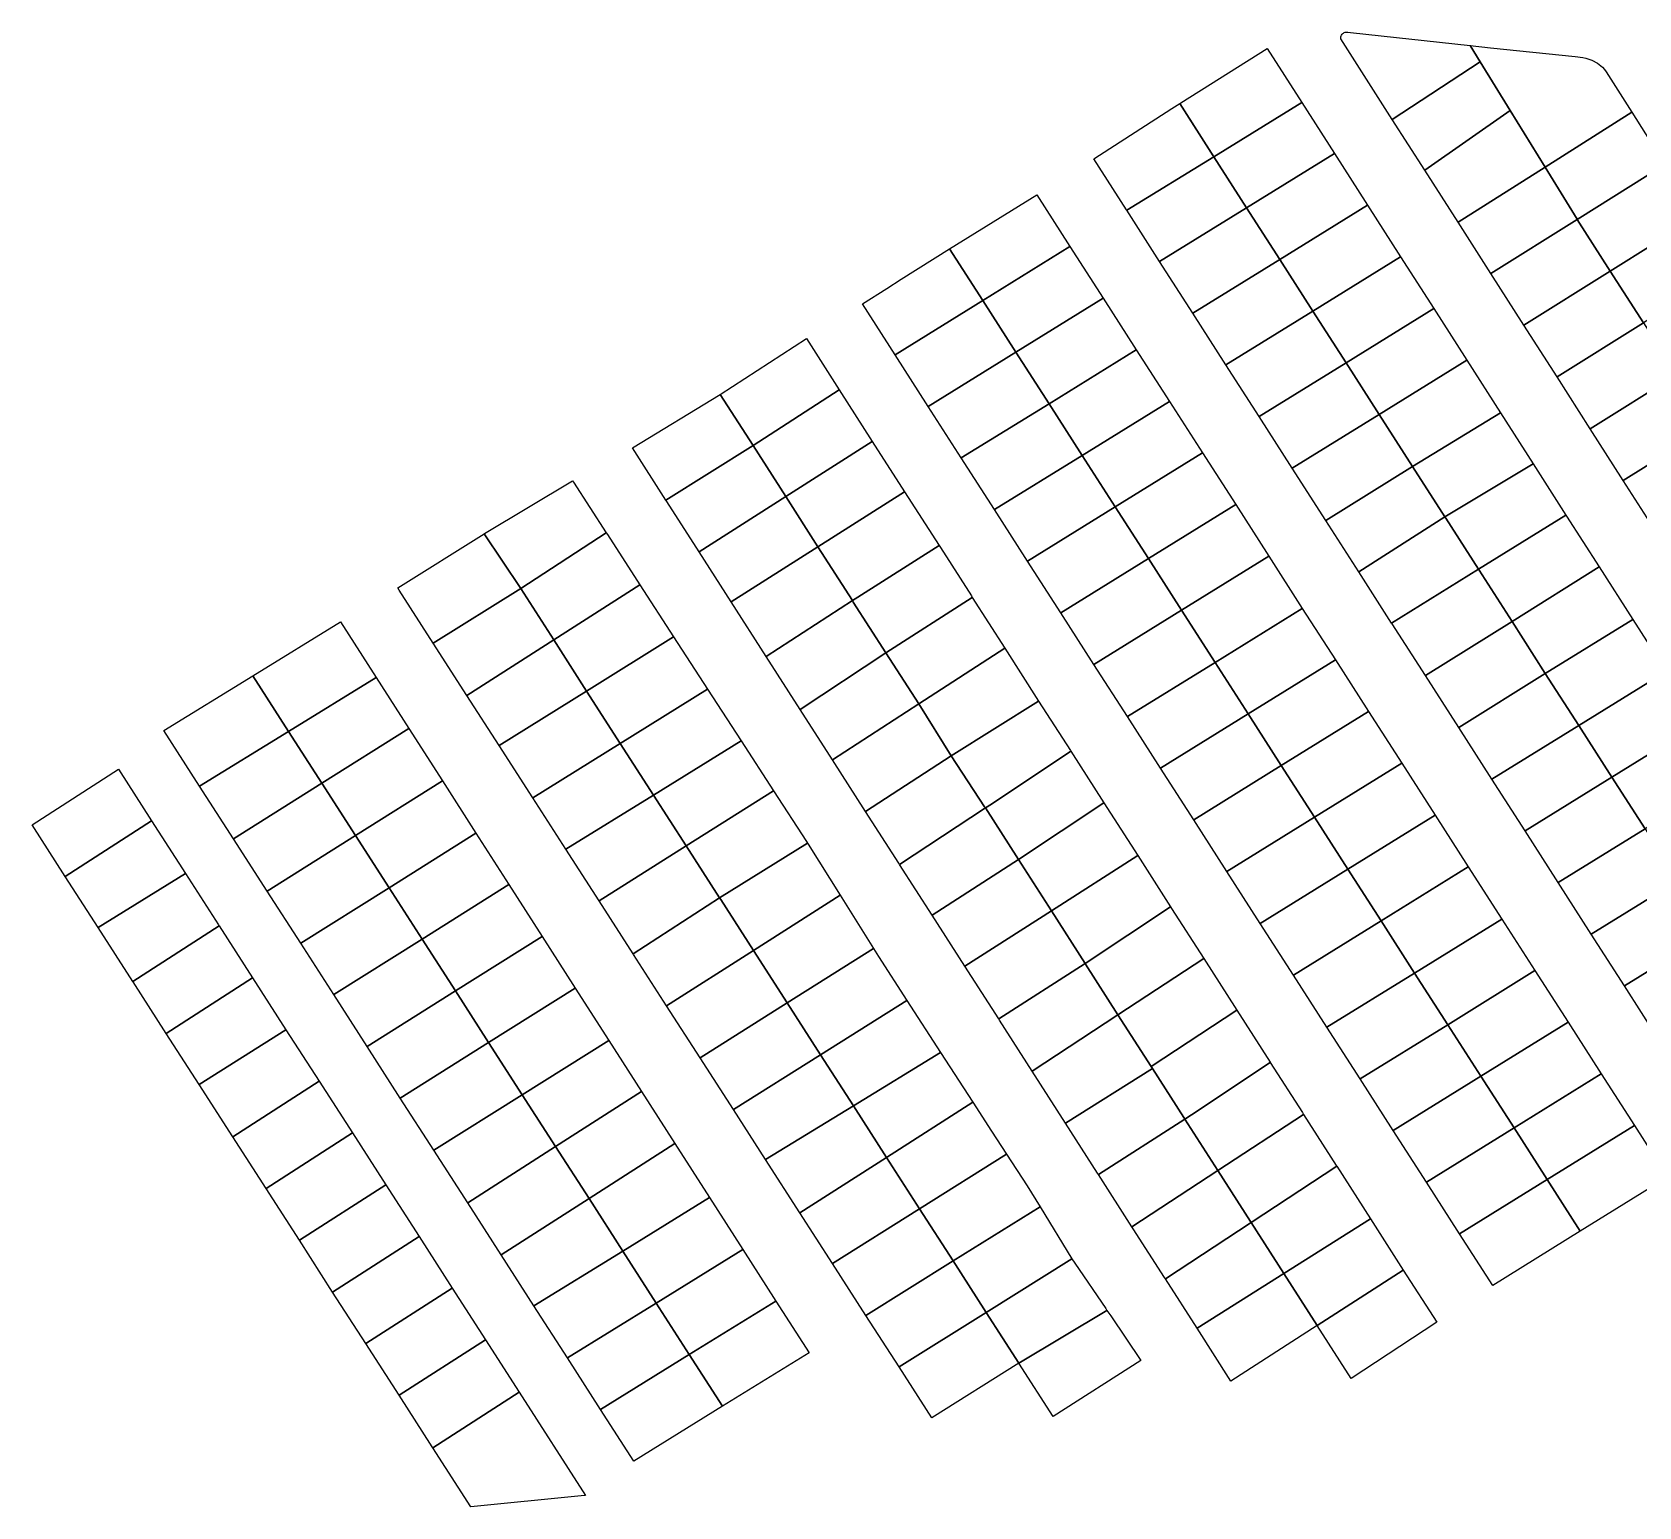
# Model space of a CAD drawing. Header units: millimetres. Extents: x 522658 to 553925, y 7796479 to 7820139.
# Drawn here: x 540733.2 to 541047.5, y 7807530.2 to 7807818.6 of the extents above; entities that cross this region are included whole.
import ezdxf

# ---------------------------------------------------------------- set-up
doc = ezdxf.new("R2010")
doc.units = ezdxf.units.MM
doc.layers.add('ZONA RESIDENCIAL 2 (ZR_2)', color=2, linetype='Continuous')

msp = doc.modelspace()

# ---------------------------------------------------------------- linework, layer by layer
at = {"layer": 'ZONA RESIDENCIAL 2 (ZR_2)'}
for points in [[(540989.19, 7807817.29), (540989.18, 7807817.47), (540989.2, 7807817.65), (540989.24, 7807817.83), (540989.32, 7807818), (540989.42, 7807818.15), (540989.55, 7807818.28), (540989.69, 7807818.39), (540989.85, 7807818.48), (540990.03, 7807818.54), (540990.21, 7807818.56), (540990.39, 7807818.56), (540990.57, 7807818.53), (540991.09, 7807818.47), (541014.46, 7807815.94), (541016.44, 7807812.73), (540999.25, 7807801.51), (540989.21, 7807817.23), (540989.19, 7807817.29)], [(540981.54, 7807804.82), (540964.35, 7807794.19), (540964.24, 7807794.36), (540957.68, 7807804.58), (540957.9, 7807804.71), (540974.8, 7807815.34), (540981.54, 7807804.82)], [(541014.46, 7807815.94), (541018.47, 7807815.51), (541035.02, 7807813.79), (541036.52, 7807813.63), (541037.08, 7807813.5), (541038.26, 7807813.07), (541039.36, 7807812.47), (541040.36, 7807811.7), (541040.73, 7807811.28), (541041.07, 7807810.82), (541046.09, 7807802.89), (541029.13, 7807792.16), (541022.3, 7807803.23), (541016.44, 7807812.73), (541014.46, 7807815.94)], [(540999.25, 7807801.51), (541016.44, 7807812.73), (541022.3, 7807803.23), (541005.61, 7807791.57), (540999.25, 7807801.51)], [(540964.35, 7807794.19), (540947.32, 7807783.72), (540947.27, 7807783.8), (540940.86, 7807793.79), (540956.13, 7807803.64), (540957.68, 7807804.58), (540964.35, 7807794.19)], [(540964.35, 7807794.19), (540981.54, 7807804.82), (540987.94, 7807794.83), (540970.75, 7807784.21), (540964.35, 7807794.19)], [(541005.61, 7807791.57), (541022.3, 7807803.23), (541029.13, 7807792.16), (541012.11, 7807781.41), (541005.61, 7807791.57)], [(541029.13, 7807792.16), (541046.09, 7807802.89), (541052.56, 7807792.67), (541035.44, 7807781.93), (541035.4, 7807781.99), (541029.13, 7807792.16)], [(540947.32, 7807783.72), (540964.35, 7807794.19), (540970.75, 7807784.21), (540953.75, 7807773.7), (540947.32, 7807783.72)], [(540994.41, 7807784.73), (540977.24, 7807774.11), (540970.75, 7807784.21), (540987.94, 7807794.83), (540994.41, 7807784.73)], [(541012.11, 7807781.41), (541029.13, 7807792.16), (541035.4, 7807781.99), (541035.44, 7807781.93), (541018.55, 7807771.34), (541012.11, 7807781.41)], [(541035.44, 7807781.93), (541052.56, 7807792.67), (541058.97, 7807782.54), (541041.89, 7807771.84), (541035.44, 7807781.93)], [(540936.21, 7807776.66), (540919.14, 7807766.09), (540912.67, 7807776.16), (540929.71, 7807786.78), (540936.21, 7807776.66)], [(540977.24, 7807774.11), (540960.24, 7807763.6), (540953.75, 7807773.7), (540970.75, 7807784.21), (540977.24, 7807774.11)], [(541000.88, 7807774.63), (540983.72, 7807764.01), (540977.24, 7807774.11), (540994.41, 7807784.73), (541000.88, 7807774.63)], [(541018.55, 7807771.34), (541035.44, 7807781.93), (541041.89, 7807771.84), (541025, 7807761.25), (541018.55, 7807771.34)], [(541041.89, 7807771.84), (541058.97, 7807782.54), (541065.38, 7807772.41), (541048.36, 7807761.73), (541041.89, 7807771.84)], [(540919.14, 7807766.09), (540902, 7807755.48), (540895.6, 7807765.44), (540900.36, 7807768.45), (540903.22, 7807770.26), (540912.67, 7807776.16), (540919.14, 7807766.09)], [(540942.69, 7807766.56), (540925.62, 7807756), (540919.14, 7807766.09), (540936.21, 7807776.66), (540942.69, 7807766.56)], [(540983.72, 7807764.01), (540966.72, 7807753.5), (540960.24, 7807763.6), (540977.24, 7807774.11), (540983.72, 7807764.01)], [(541007.35, 7807764.52), (540990.2, 7807753.92), (540983.72, 7807764.01), (541000.88, 7807774.63), (541007.35, 7807764.52)], [(541025, 7807761.25), (541041.89, 7807771.84), (541048.36, 7807761.73), (541031.47, 7807751.14), (541025, 7807761.25)], [(540925.62, 7807756), (540908.48, 7807745.39), (540902, 7807755.48), (540919.14, 7807766.09), (540925.62, 7807756)], [(540949.18, 7807756.47), (540932.11, 7807745.9), (540925.62, 7807756), (540942.69, 7807766.56), (540949.18, 7807756.47)], [(540990.2, 7807753.92), (540973.2, 7807743.41), (540966.72, 7807753.5), (540983.72, 7807764.01), (540990.2, 7807753.92)], [(541013.83, 7807754.42), (540996.68, 7807743.82), (540990.2, 7807753.92), (541007.35, 7807764.52), (541013.83, 7807754.42)], [(541031.47, 7807751.14), (541048.36, 7807761.73), (541054.86, 7807751.57), (541037.97, 7807740.98), (541031.47, 7807751.14)], [(540867.8, 7807747.73), (540884.66, 7807758.66), (540891.08, 7807748.63), (540874.22, 7807737.71), (540867.8, 7807747.73)], [(540932.11, 7807745.9), (540914.96, 7807735.29), (540908.48, 7807745.39), (540925.62, 7807756), (540932.11, 7807745.9)], [(540955.66, 7807746.37), (540938.59, 7807735.8), (540932.11, 7807745.9), (540949.18, 7807756.47), (540955.66, 7807746.37)], [(540996.68, 7807743.82), (540979.68, 7807733.31), (540973.2, 7807743.41), (540990.2, 7807753.92), (540996.68, 7807743.82)], [(541020.44, 7807744.09), (541003.23, 7807733.61), (540996.68, 7807743.82), (541013.83, 7807754.42), (541020.44, 7807744.09)], [(541037.97, 7807740.98), (541054.86, 7807751.57), (541061.33, 7807741.45), (541044.41, 7807730.91), (541037.97, 7807740.98)], [(540850.65, 7807737.25), (540867.8, 7807747.73), (540874.22, 7807737.71), (540857.19, 7807727.06), (540850.65, 7807737.25)], [(540897.55, 7807738.54), (540880.62, 7807727.73), (540874.22, 7807737.71), (540891.08, 7807748.63), (540897.55, 7807738.54)], [(540938.59, 7807735.8), (540921.45, 7807725.19), (540914.96, 7807735.29), (540932.11, 7807745.9), (540938.59, 7807735.8)], [(540962.14, 7807736.27), (540945.08, 7807725.71), (540938.59, 7807735.8), (540955.66, 7807746.37), (540962.14, 7807736.27)], [(541003.23, 7807733.61), (540986.26, 7807723.06), (540979.68, 7807733.31), (540996.68, 7807743.82), (541003.23, 7807733.61)], [(541003.23, 7807733.61), (541020.44, 7807744.09), (541026.83, 7807734.12), (541009.54, 7807723.78), (541003.23, 7807733.61)], [(541044.41, 7807730.91), (541061.33, 7807741.45), (541067.78, 7807731.36), (541050.86, 7807720.82), (541044.41, 7807730.91)], [(540857.19, 7807727.06), (540874.22, 7807737.71), (540880.62, 7807727.73), (540863.69, 7807716.93), (540857.37, 7807726.78), (540857.19, 7807727.06)], [(540903.87, 7807728.68), (540886.92, 7807717.92), (540880.62, 7807727.73), (540897.55, 7807738.54), (540903.87, 7807728.68)], [(540945.08, 7807725.71), (540927.93, 7807715.1), (540921.45, 7807725.19), (540938.59, 7807735.8), (540945.08, 7807725.71)], [(540968.63, 7807726.17), (540951.56, 7807715.61), (540945.08, 7807725.71), (540962.14, 7807736.27), (540968.63, 7807726.17)], [(540986.26, 7807723.06), (541003.23, 7807733.61), (541009.54, 7807723.78), (540992.7, 7807713.02), (540986.26, 7807723.06)], [(541033.22, 7807724.13), (541016.1, 7807713.55), (541009.7, 7807723.53), (541009.54, 7807723.78), (541026.83, 7807734.12), (541033.22, 7807724.13)], [(540828.79, 7807709.74), (540821.61, 7807720.49), (540821.68, 7807720.53), (540838.92, 7807730.81), (540839.09, 7807730.55), (540845.49, 7807720.68), (540828.79, 7807709.74)], [(540886.92, 7807717.92), (540869.96, 7807707.15), (540863.69, 7807716.93), (540880.62, 7807727.73), (540886.92, 7807717.92)], [(540910.61, 7807718.16), (540894.69, 7807708.08), (540893.65, 7807707.41), (540886.92, 7807717.92), (540903.87, 7807728.68), (540910.61, 7807718.16)], [(540951.56, 7807715.61), (540934.42, 7807705), (540927.93, 7807715.1), (540945.08, 7807725.71), (540951.56, 7807715.61)], [(540975.11, 7807716.08), (540958.04, 7807705.51), (540951.56, 7807715.61), (540968.63, 7807726.17), (540975.11, 7807716.08)], [(541016.1, 7807713.55), (540999.13, 7807702.99), (540992.7, 7807713.02), (541009.54, 7807723.78), (541009.7, 7807723.53), (541016.1, 7807713.55)], [(541039.73, 7807713.99), (541022.67, 7807703.33), (541016.23, 7807713.35), (541016.1, 7807713.55), (541033.22, 7807724.13), (541033.35, 7807723.93), (541039.73, 7807713.99)], [(540828.79, 7807709.74), (540845.49, 7807720.68), (540845.74, 7807720.3), (540852.11, 7807710.48), (540835.25, 7807699.71), (540828.79, 7807709.74)], [(540828.79, 7807709.74), (540811.67, 7807699.07), (540805, 7807709.43), (540804.74, 7807709.87), (540821.61, 7807720.49), (540828.79, 7807709.74)], [(540893.65, 7807707.41), (540876.8, 7807696.49), (540869.96, 7807707.15), (540886.92, 7807717.92), (540893.65, 7807707.41)], [(540893.65, 7807707.41), (540894.69, 7807708.08), (540910.61, 7807718.16), (540910.86, 7807717.78), (540916.92, 7807708.32), (540917.1, 7807708.03), (540900.2, 7807697.2), (540893.83, 7807707.13), (540893.65, 7807707.41)], [(540958.04, 7807705.51), (540940.9, 7807694.9), (540934.42, 7807705), (540951.56, 7807715.61), (540958.04, 7807705.51)], [(540981.65, 7807705.89), (540964.58, 7807695.33), (540958.04, 7807705.51), (540975.11, 7807716.08), (540981.65, 7807705.89)], [(541022.67, 7807703.33), (541005.72, 7807692.74), (540999.23, 7807702.84), (540999.13, 7807702.99), (541016.1, 7807713.55), (541016.23, 7807713.35), (541022.67, 7807703.33)], [(541046.28, 7807703.73), (541029.18, 7807693.18), (541022.67, 7807703.33), (541039.73, 7807713.99), (541046.28, 7807703.73)], [(540835.25, 7807699.71), (540818.25, 7807688.86), (540811.67, 7807699.07), (540828.79, 7807709.74), (540835.25, 7807699.71)], [(540858.69, 7807700.33), (540841.67, 7807689.72), (540835.25, 7807699.71), (540852.11, 7807710.48), (540858.69, 7807700.33)], [(540900.2, 7807697.2), (540917.1, 7807708.03), (540923.46, 7807698.11), (540906.62, 7807687.2), (540900.2, 7807697.2)], [(540876.8, 7807696.49), (540893.65, 7807707.41), (540893.83, 7807707.13), (540900.2, 7807697.2), (540883.47, 7807686.08), (540876.8, 7807696.49)], [(540964.58, 7807695.33), (540947.44, 7807684.72), (540940.9, 7807694.9), (540958.04, 7807705.51), (540964.58, 7807695.33)], [(540988.13, 7807695.8), (540971.07, 7807685.23), (540964.58, 7807695.33), (540981.65, 7807705.89), (540988.13, 7807695.8)], [(540800.53, 7807692.37), (540783.37, 7807681.83), (540776.37, 7807692.71), (540793.54, 7807703.26), (540800.53, 7807692.37)], [(541029.18, 7807693.18), (541012.25, 7807682.56), (541005.72, 7807692.74), (541022.67, 7807703.33), (541029.18, 7807693.18)], [(541052.83, 7807693.54), (541035.73, 7807682.97), (541029.18, 7807693.18), (541046.28, 7807703.73), (541052.83, 7807693.54)], [(540841.67, 7807689.72), (540824.56, 7807679.06), (540818.25, 7807688.86), (540835.25, 7807699.71), (540841.67, 7807689.72)], [(540865.33, 7807690.11), (540848.26, 7807679.48), (540841.67, 7807689.72), (540858.69, 7807700.33), (540865.33, 7807690.11)], [(540906.62, 7807687.2), (540889.77, 7807676.27), (540883.47, 7807686.08), (540900.2, 7807697.2), (540906.62, 7807687.2)], [(540930.08, 7807687.77), (540912.99, 7807677.04), (540906.62, 7807687.2), (540923.46, 7807698.11), (540930.08, 7807687.77)], [(540994.62, 7807685.7), (540977.55, 7807675.14), (540971.07, 7807685.23), (540988.13, 7807695.8), (540994.62, 7807685.7)], [(540783.37, 7807681.83), (540765.98, 7807671.15), (540758.98, 7807682.03), (540776.37, 7807692.71), (540783.37, 7807681.83)], [(540806.92, 7807682.4), (540789.89, 7807671.7), (540783.37, 7807681.83), (540800.53, 7807692.37), (540806.92, 7807682.4)], [(540971.07, 7807685.23), (540953.93, 7807674.62), (540947.44, 7807684.72), (540964.58, 7807695.33), (540971.07, 7807685.23)], [(541035.73, 7807682.97), (541018.73, 7807672.46), (541012.25, 7807682.56), (541029.18, 7807693.18), (541035.73, 7807682.97)], [(541059.3, 7807683.43), (541042.22, 7807672.87), (541035.73, 7807682.97), (541052.83, 7807693.54), (541059.3, 7807683.43)], [(540848.26, 7807679.48), (540831.15, 7807668.81), (540824.56, 7807679.06), (540841.67, 7807689.72), (540848.26, 7807679.48)], [(540871.91, 7807679.97), (540854.75, 7807669.39), (540848.26, 7807679.48), (540865.33, 7807690.11), (540871.91, 7807679.97)], [(540912.99, 7807677.04), (540896.25, 7807666.17), (540889.77, 7807676.27), (540906.62, 7807687.2), (540912.99, 7807677.04)], [(540936.36, 7807677.99), (540920.83, 7807667.63), (540919.66, 7807666.86), (540919.52, 7807667.08), (540912.99, 7807677.04), (540930.08, 7807687.77), (540936.3, 7807678.08), (540936.36, 7807677.99)], [(540977.55, 7807675.14), (540960.41, 7807664.53), (540953.93, 7807674.62), (540971.07, 7807685.23), (540977.55, 7807675.14)], [(541001.1, 7807675.6), (540984.04, 7807665.04), (540977.55, 7807675.14), (540994.62, 7807685.7), (541001.1, 7807675.6)], [(541042.22, 7807672.87), (541025.22, 7807662.36), (541018.73, 7807672.46), (541035.73, 7807682.97), (541042.22, 7807672.87)], [(541065.77, 7807673.33), (541048.7, 7807662.77), (541042.22, 7807672.87), (541059.3, 7807683.43), (541065.77, 7807673.33)], [(540789.89, 7807671.7), (540772.61, 7807660.84), (540765.98, 7807671.15), (540783.37, 7807681.83), (540789.89, 7807671.7)], [(540813.48, 7807672.17), (540796.47, 7807661.47), (540789.89, 7807671.7), (540806.92, 7807682.4), (540813.48, 7807672.17)], [(540878.22, 7807670.23), (540861.15, 7807659.45), (540854.75, 7807669.39), (540871.91, 7807679.97), (540878.22, 7807670.23)], [(540854.75, 7807669.39), (540837.59, 7807658.81), (540831.15, 7807668.81), (540848.26, 7807679.48), (540854.75, 7807669.39)], [(540919.66, 7807666.86), (540902.9, 7807655.79), (540902.73, 7807656.06), (540896.25, 7807666.17), (540912.99, 7807677.04), (540919.52, 7807667.08), (540919.66, 7807666.86)], [(540919.66, 7807666.86), (540920.83, 7807667.63), (540936.36, 7807677.99), (540942.84, 7807667.85), (540926.13, 7807656.77), (540919.66, 7807666.86)], [(540750.1, 7807674.43), (540756.59, 7807664.33), (540739.71, 7807653.47), (540733.22, 7807663.56), (540750.1, 7807674.43)], [(540984.04, 7807665.04), (540966.9, 7807654.43), (540960.41, 7807664.53), (540977.55, 7807675.14), (540984.04, 7807665.04)], [(541007.64, 7807665.42), (540990.58, 7807654.86), (540984.04, 7807665.04), (541001.1, 7807675.6), (541007.64, 7807665.42)], [(540796.47, 7807661.47), (540779.19, 7807650.61), (540772.61, 7807660.84), (540789.89, 7807671.7), (540796.47, 7807661.47)], [(540820.03, 7807661.95), (540803.03, 7807651.26), (540796.47, 7807661.47), (540813.48, 7807672.17), (540820.03, 7807661.95)], [(541048.7, 7807662.77), (541031.7, 7807652.26), (541025.22, 7807662.36), (541042.22, 7807672.87), (541048.7, 7807662.77)], [(540861.15, 7807659.45), (540844.11, 7807648.69), (540837.59, 7807658.81), (540854.75, 7807669.39), (540861.15, 7807659.45)], [(540884.86, 7807660), (540867.68, 7807649.3), (540861.15, 7807659.45), (540878.22, 7807670.23), (540884.66, 7807660.31), (540884.86, 7807660)], [(540926.13, 7807656.77), (540942.84, 7807667.85), (540949.46, 7807657.53), (540932.58, 7807646.73), (540926.13, 7807656.77)], [(540763.19, 7807654.06), (540746.16, 7807643.46), (540739.71, 7807653.47), (540756.59, 7807664.33), (540763.19, 7807654.06)], [(540902.9, 7807655.79), (540919.66, 7807666.86), (540926.13, 7807656.77), (540909.27, 7807645.86), (540902.9, 7807655.79)], [(540990.58, 7807654.86), (540973.44, 7807644.25), (540966.9, 7807654.43), (540984.04, 7807665.04), (540990.58, 7807654.86)], [(541014.12, 7807655.32), (540997.06, 7807644.76), (540990.58, 7807654.86), (541007.64, 7807665.42), (541014.12, 7807655.32)], [(540803.03, 7807651.26), (540785.75, 7807640.4), (540779.19, 7807650.61), (540796.47, 7807661.47), (540803.03, 7807651.26)], [(540826.48, 7807651.89), (540809.5, 7807641.21), (540803.03, 7807651.26), (540820.03, 7807661.95), (540826.48, 7807651.89)], [(541055.18, 7807652.67), (541038.18, 7807642.16), (541031.7, 7807652.26), (541048.7, 7807662.77), (541055.18, 7807652.67)], [(540867.68, 7807649.3), (540850.77, 7807638.34), (540844.11, 7807648.69), (540861.15, 7807659.45), (540867.68, 7807649.3)], [(540867.68, 7807649.3), (540884.86, 7807660), (540885, 7807659.78), (540891.26, 7807649.79), (540874.3, 7807639), (540867.9, 7807648.95), (540867.68, 7807649.3)], [(540909.27, 7807645.86), (540926.13, 7807656.77), (540932.58, 7807646.73), (540915.65, 7807635.91), (540909.27, 7807645.86)], [(540955.9, 7807647.5), (540939.17, 7807636.43), (540932.58, 7807646.73), (540949.46, 7807657.53), (540955.9, 7807647.5)], [(540997.06, 7807644.76), (540979.92, 7807634.15), (540973.44, 7807644.25), (540990.58, 7807654.86), (540997.06, 7807644.76)], [(541020.66, 7807645.14), (541003.6, 7807634.58), (540997.06, 7807644.76), (541014.12, 7807655.32), (541020.66, 7807645.14)], [(540746.16, 7807643.46), (540763.19, 7807654.06), (540769.68, 7807643.98), (540769.74, 7807643.89), (540769.79, 7807643.81), (540752.92, 7807632.95), (540746.16, 7807643.46)], [(540832.98, 7807641.74), (540816.02, 7807631.08), (540809.5, 7807641.21), (540826.48, 7807651.89), (540832.98, 7807641.74)], [(541061.66, 7807642.58), (541044.66, 7807632.07), (541038.18, 7807642.16), (541055.18, 7807652.67), (541061.66, 7807642.58)], [(540809.5, 7807641.21), (540792.22, 7807630.35), (540785.75, 7807640.4), (540803.03, 7807651.26), (540809.5, 7807641.21)], [(540850.77, 7807638.34), (540867.68, 7807649.3), (540867.9, 7807648.95), (540874.3, 7807639), (540857.31, 7807628.18), (540850.87, 7807638.18), (540850.77, 7807638.34)], [(540897.78, 7807639.4), (540880.9, 7807628.75), (540874.3, 7807639), (540891.26, 7807649.79), (540897.78, 7807639.4)], [(540939.17, 7807636.43), (540922.28, 7807625.59), (540915.65, 7807635.91), (540932.58, 7807646.73), (540939.17, 7807636.43)], [(540939.17, 7807636.43), (540955.9, 7807647.5), (540956.1, 7807647.18), (540962.36, 7807637.4), (540945.6, 7807626.42), (540939.27, 7807636.28), (540939.17, 7807636.43)], [(540776.34, 7807633.63), (540759.46, 7807622.77), (540752.97, 7807632.86), (540752.92, 7807632.95), (540769.79, 7807643.81), (540776.34, 7807633.63)], [(541003.6, 7807634.58), (540986.46, 7807623.97), (540979.92, 7807634.15), (540997.06, 7807644.76), (541003.6, 7807634.58)], [(541027.15, 7807635.04), (541010.09, 7807624.48), (541003.6, 7807634.58), (541020.66, 7807645.14), (541027.15, 7807635.04)], [(541068.24, 7807632.32), (541051.33, 7807621.67), (541044.66, 7807632.07), (541061.66, 7807642.58), (541068.24, 7807632.32)], [(540816.02, 7807631.08), (540798.74, 7807620.22), (540792.22, 7807630.35), (540809.5, 7807641.21), (540816.02, 7807631.08)], [(540839.45, 7807631.64), (540822.51, 7807620.99), (540816.02, 7807631.08), (540832.98, 7807641.74), (540839.45, 7807631.64)], [(540880.9, 7807628.75), (540863.87, 7807617.99), (540857.31, 7807628.18), (540874.3, 7807639), (540880.9, 7807628.75)], [(540904.32, 7807629.22), (540887.42, 7807618.6), (540880.9, 7807628.75), (540897.78, 7807639.4), (540898.76, 7807637.82), (540904.32, 7807629.22)], [(540922.28, 7807625.59), (540939.17, 7807636.43), (540939.27, 7807636.28), (540945.6, 7807626.42), (540928.8, 7807615.41), (540922.42, 7807625.37), (540922.28, 7807625.59)], [(540968.84, 7807627.3), (540952.08, 7807616.32), (540945.6, 7807626.42), (540962.36, 7807637.4), (540968.84, 7807627.3)], [(540782.86, 7807623.5), (540765.87, 7807612.81), (540759.46, 7807622.77), (540776.34, 7807633.63), (540782.86, 7807623.5)], [(541010.09, 7807624.48), (540992.95, 7807613.87), (540986.46, 7807623.97), (541003.6, 7807634.58), (541010.09, 7807624.48)], [(541033.63, 7807624.95), (541016.57, 7807614.39), (541010.09, 7807624.48), (541027.15, 7807635.04), (541033.63, 7807624.95)], [(540822.51, 7807620.99), (540805.23, 7807610.13), (540798.74, 7807620.22), (540816.02, 7807631.08), (540822.51, 7807620.99)], [(540846.01, 7807621.41), (540829.08, 7807610.77), (540822.51, 7807620.99), (540839.45, 7807631.64), (540846.01, 7807621.41)], [(540887.42, 7807618.6), (540870.37, 7807607.89), (540863.87, 7807617.99), (540880.9, 7807628.75), (540887.42, 7807618.6)], [(540910.9, 7807619.04), (540893.84, 7807608.62), (540887.42, 7807618.6), (540904.32, 7807629.22), (540910.9, 7807619.04)], [(540952.33, 7807615.92), (540935.36, 7807605.19), (540928.8, 7807615.41), (540945.6, 7807626.42), (540952.08, 7807616.32), (540952.33, 7807615.92)], [(540952.08, 7807616.32), (540968.84, 7807627.3), (540975.34, 7807617.15), (540975.37, 7807617.1), (540960.01, 7807606.83), (540958.7, 7807605.99), (540958.49, 7807606.32), (540952.33, 7807615.92), (540952.08, 7807616.32)], [(540765.87, 7807612.81), (540782.86, 7807623.5), (540789.35, 7807613.41), (540772.47, 7807602.55), (540765.87, 7807612.81)], [(541016.57, 7807614.39), (540999.43, 7807603.78), (540992.95, 7807613.87), (541010.09, 7807624.48), (541016.57, 7807614.39)], [(541040.11, 7807614.85), (541023.06, 7807604.29), (541016.57, 7807614.39), (541033.63, 7807624.95), (541040.11, 7807614.85)], [(540829.08, 7807610.77), (540811.8, 7807599.91), (540805.23, 7807610.13), (540822.51, 7807620.99), (540829.08, 7807610.77)], [(540852.41, 7807611.42), (540835.59, 7807600.64), (540829.08, 7807610.77), (540846.01, 7807621.41), (540852.41, 7807611.42)], [(540893.84, 7807608.62), (540876.66, 7807598.13), (540870.37, 7807607.89), (540887.42, 7807618.6), (540893.84, 7807608.62)], [(540917.19, 7807609.31), (540900.33, 7807598.53), (540893.84, 7807608.62), (540910.9, 7807619.04), (540917.19, 7807609.31)], [(540981.89, 7807606.93), (540965.15, 7807595.95), (540958.7, 7807605.99), (540960.01, 7807606.83), (540975.37, 7807617.1), (540981.67, 7807607.28), (540981.89, 7807606.93)], [(540935.36, 7807605.19), (540952.33, 7807615.92), (540958.49, 7807606.32), (540958.7, 7807605.99), (540941.78, 7807595.17), (540941.59, 7807595.47), (540935.36, 7807605.19)], [(541023.06, 7807604.29), (541005.92, 7807593.68), (540999.43, 7807603.78), (541016.57, 7807614.39), (541023.06, 7807604.29)], [(541046.6, 7807604.75), (541029.54, 7807594.19), (541023.06, 7807604.29), (541040.11, 7807614.85), (541046.6, 7807604.75)], [(540795.85, 7807603.32), (540778.97, 7807592.46), (540772.47, 7807602.55), (540789.35, 7807613.41), (540795.85, 7807603.32)], [(540835.59, 7807600.64), (540818.41, 7807589.63), (540811.8, 7807599.91), (540829.08, 7807610.77), (540835.59, 7807600.64)], [(540858.95, 7807601.23), (540842.14, 7807590.46), (540835.59, 7807600.64), (540852.41, 7807611.42), (540858.95, 7807601.23)], [(540900.33, 7807598.53), (540883.37, 7807587.7), (540876.66, 7807598.13), (540893.84, 7807608.62), (540900.33, 7807598.53)], [(540923.77, 7807599.16), (540906.8, 7807588.47), (540900.33, 7807598.53), (540917.19, 7807609.31), (540920.86, 7807603.63), (540923.77, 7807599.16)], [(540965.15, 7807595.95), (540948.33, 7807584.97), (540941.78, 7807595.17), (540958.7, 7807605.99), (540965.15, 7807595.95)], [(540965.15, 7807595.95), (540981.89, 7807606.93), (540988.3, 7807596.93), (540988.4, 7807596.78), (540971.67, 7807585.78), (540971.53, 7807586), (540965.15, 7807595.95)], [(541029.54, 7807594.19), (541012.4, 7807583.58), (541005.92, 7807593.68), (541023.06, 7807604.29), (541029.54, 7807594.19)], [(541053.08, 7807594.65), (541036.03, 7807584.1), (541029.54, 7807594.19), (541046.6, 7807604.75), (541053.08, 7807594.65)], [(540802.37, 7807593.19), (540785.49, 7807582.33), (540778.97, 7807592.46), (540795.85, 7807603.32), (540802.37, 7807593.19)], [(540865.7, 7807590.7), (540848.73, 7807580.22), (540842.14, 7807590.46), (540858.95, 7807601.23), (540865.7, 7807590.7)], [(540842.14, 7807590.46), (540824.96, 7807579.45), (540818.41, 7807589.63), (540835.59, 7807600.64), (540842.14, 7807590.46)], [(540906.8, 7807588.47), (540889.78, 7807577.75), (540883.37, 7807587.7), (540900.33, 7807598.53), (540906.8, 7807588.47)], [(540930.35, 7807588.86), (540913.37, 7807578.27), (540906.8, 7807588.47), (540923.77, 7807599.16), (540927.84, 7807592.94), (540930.35, 7807588.86)], [(540971.67, 7807585.78), (540954.88, 7807574.75), (540954.7, 7807575.04), (540948.58, 7807584.58), (540948.33, 7807584.97), (540965.15, 7807595.95), (540971.53, 7807586), (540971.67, 7807585.78)], [(540971.67, 7807585.78), (540988.4, 7807596.78), (540994.98, 7807586.5), (540978.06, 7807575.82), (540971.67, 7807585.78)], [(540808.89, 7807583.06), (540792, 7807572.2), (540785.49, 7807582.33), (540802.37, 7807593.19), (540808.89, 7807583.06)], [(541036.03, 7807584.1), (541018.89, 7807573.49), (541012.4, 7807583.58), (541029.54, 7807594.19), (541036.03, 7807584.1)], [(540848.73, 7807580.22), (540831.36, 7807569.5), (540824.96, 7807579.45), (540842.14, 7807590.46), (540848.73, 7807580.22)], [(540872.24, 7807580.5), (540855.28, 7807570.04), (540848.73, 7807580.22), (540865.7, 7807590.7), (540872.24, 7807580.5)], [(540936.6, 7807578.72), (540919.83, 7807568.22), (540913.37, 7807578.27), (540930.35, 7807588.86), (540936.6, 7807578.72)], [(540913.37, 7807578.27), (540896.3, 7807567.63), (540889.78, 7807577.75), (540906.8, 7807588.47), (540913.37, 7807578.27)], [(540954.88, 7807574.75), (540971.67, 7807585.78), (540978.06, 7807575.82), (540961.07, 7807565.11), (540954.88, 7807574.75)], [(541001.41, 7807576.47), (540984.58, 7807565.65), (540978.06, 7807575.82), (540994.98, 7807586.5), (541001.41, 7807576.47)], [(540815.38, 7807572.97), (540798.5, 7807562.11), (540792, 7807572.2), (540808.89, 7807583.06), (540815.38, 7807572.97)], [(540855.28, 7807570.04), (540837.91, 7807559.32), (540831.36, 7807569.5), (540848.73, 7807580.22), (540855.28, 7807570.04)], [(540878.69, 7807570.44), (540861.75, 7807559.98), (540855.28, 7807570.04), (540872.24, 7807580.5), (540878.69, 7807570.44)], [(540919.83, 7807568.22), (540902.79, 7807557.54), (540896.3, 7807567.63), (540913.37, 7807578.27), (540919.83, 7807568.22)], [(540943.45, 7807568.61), (540926.21, 7807558.31), (540919.83, 7807568.22), (540936.6, 7807578.72), (540937.13, 7807577.86), (540943.2, 7807568.97), (540943.45, 7807568.61)], [(541007.94, 7807566.28), (540991.23, 7807555.27), (540984.58, 7807565.65), (541001.41, 7807576.47), (541007.94, 7807566.28)], [(540821.87, 7807562.88), (540804.99, 7807552.01), (540798.5, 7807562.11), (540815.38, 7807572.97), (540821.87, 7807562.88)], [(540984.58, 7807565.65), (540967.68, 7807554.8), (540961.07, 7807565.11), (540978.06, 7807575.82), (540984.58, 7807565.65)], [(540861.75, 7807559.98), (540844.38, 7807549.26), (540837.91, 7807559.32), (540855.28, 7807570.04), (540861.75, 7807559.98)], [(540885.19, 7807560.3), (540868.26, 7807549.85), (540861.75, 7807559.98), (540878.69, 7807570.44), (540885.19, 7807560.3)], [(540926.21, 7807558.31), (540909.18, 7807547.62), (540902.79, 7807557.54), (540919.83, 7807568.22), (540926.21, 7807558.31)], [(540926.21, 7807558.31), (540943.45, 7807568.61), (540944.17, 7807567.54), (540950.08, 7807558.84), (540932.92, 7807547.87), (540926.21, 7807558.31)], [(540828.48, 7807552.62), (540811.59, 7807541.75), (540811.48, 7807541.92), (540804.99, 7807552.01), (540821.87, 7807562.88), (540828.48, 7807552.62)], [(540868.26, 7807549.85), (540850.89, 7807539.13), (540844.38, 7807549.26), (540861.75, 7807559.98), (540868.26, 7807549.85)], [(540811.59, 7807541.75), (540828.48, 7807552.62), (540841.47, 7807532.42), (540840.58, 7807532.33), (540819.03, 7807530.19), (540811.59, 7807541.75)]]:
    msp.add_lwpolyline(points, close=True, dxfattribs=at)

doc.saveas('drawing.dxf')
